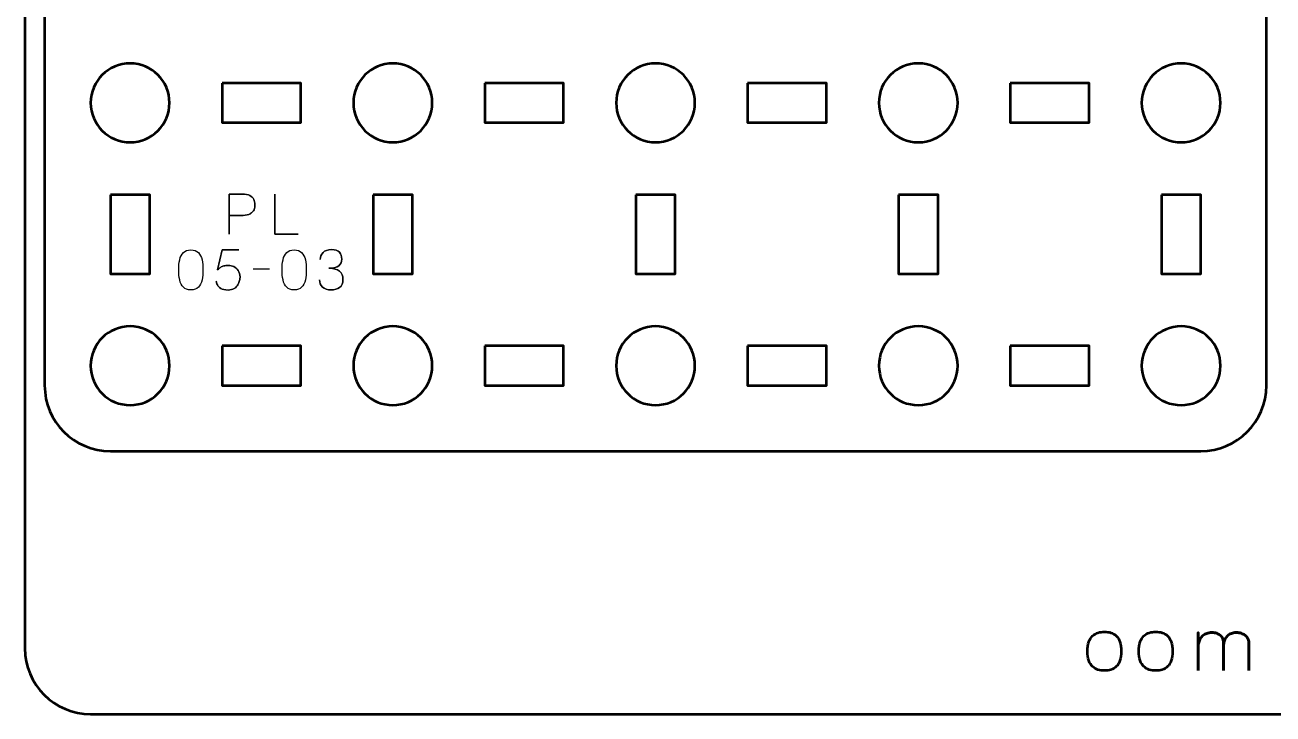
# Model space of a CAD drawing. Header units: centimetres. Extents: x -17.9 to -3.1, y -25.3 to -4.3.
# Drawn here: x -17.9 to -8.4, y -25.35 to -20.11 of the extents above; entities that cross this region are included whole.
import ezdxf

# ---------------------------------------------------------------- set-up
doc = ezdxf.new("R2010")
doc.units = ezdxf.units.CM
doc.header["$MEASUREMENT"] = 0
doc.layers.add('Layer 1', color=7, linetype='Continuous')

msp = doc.modelspace()

# ---------------------------------------------------------------- linework, layer by layer
at = {"layer": 'Layer 1', "color": 22, "lineweight": 53}
msp.add_open_spline([(-17.90003, -24.8499), (-17.90003, -24.8499), (-17.90003, -4.84994), (-17.90003, -4.84994), (-17.90003, -4.84994), (-17.90003, -4.57297), (-17.67694, -4.34998), (-17.39994, -4.34998), (-17.39994, -4.34998), (-17.39994, -4.34998), (-3.60007, -4.34998), (-3.60007, -4.34998), (-3.60007, -4.34998), (-3.32293, -4.34998), (-3.09997, -4.57297), (-3.09997, -4.84994), (-3.09997, -4.84994), (-3.09997, -4.84994), (-3.09997, -24.8499), (-3.09997, -24.8499), (-3.09997, -24.8499), (-3.09997, -25.1269), (-3.32293, -25.34999), (-3.60007, -25.34999), (-3.60007, -25.34999), (-3.60007, -25.34999), (-17.39994, -25.34999), (-17.39994, -25.34999), (-17.39994, -25.34999), (-17.67694, -25.34999), (-17.90003, -25.1269), (-17.90003, -24.8499)], degree=3, knots=[0, 0, 0, 0, 0.125, 0.125, 0.125, 0.125, 0.25, 0.25, 0.25, 0.25, 0.375, 0.375, 0.375, 0.375, 0.5, 0.5, 0.5, 0.5, 0.625, 0.625, 0.625, 0.625, 0.75, 0.75, 0.75, 0.75, 0.875, 0.875, 0.875, 0.875, 1, 1, 1, 1], dxfattribs=at)
at = {"layer": 'Layer 1', "color": 2, "lineweight": 53}
msp.add_open_spline([(-17.24997, -18.04997), (-17.24997, -18.04997), (-8.95007, -18.04997), (-8.95007, -18.04997), (-8.95007, -18.04997), (-8.67307, -18.04997), (-8.44997, -18.27306), (-8.44997, -18.55006), (-8.44997, -18.55006), (-8.44997, -18.55006), (-8.44997, -22.84992), (-8.44997, -22.84992), (-8.44997, -22.84992), (-8.44997, -23.12706), (-8.67307, -23.35002), (-8.95007, -23.35002), (-8.95007, -23.35002), (-8.95007, -23.35002), (-17.24997, -23.35002), (-17.24997, -23.35002), (-17.24997, -23.35002), (-17.52697, -23.35002), (-17.75007, -23.12706), (-17.75007, -22.84992), (-17.75007, -22.84992), (-17.75007, -22.84992), (-17.75007, -18.55006), (-17.75007, -18.55006), (-17.75007, -18.55006), (-17.75007, -18.27306), (-17.52697, -18.04997), (-17.24997, -18.04997)], degree=3, knots=[0, 0, 0, 0, 0.125, 0.125, 0.125, 0.125, 0.25, 0.25, 0.25, 0.25, 0.375, 0.375, 0.375, 0.375, 0.5, 0.5, 0.5, 0.5, 0.625, 0.625, 0.625, 0.625, 0.75, 0.75, 0.75, 0.75, 0.875, 0.875, 0.875, 0.875, 1, 1, 1, 1], dxfattribs=at)
at = {"layer": 'Layer 1', "lineweight": 53}
for points in [[(-16.80004, -20.70007), (-16.80004, -20.8657), (-16.93427, -21.00007), (-17.10004, -21.00007), (-17.10004, -21.00007), (-17.2657, -21.00007), (-17.40004, -20.8657), (-17.40004, -20.70007), (-17.40004, -20.70007), (-17.40004, -20.5343), (-17.2657, -20.40007), (-17.10004, -20.40007), (-17.10004, -20.40007), (-16.93427, -20.40007), (-16.80004, -20.5343), (-16.80004, -20.70007)], [(-14.79996, -20.70007), (-14.79996, -20.8657), (-14.93434, -21.00007), (-15.09997, -21.00007), (-15.09997, -21.00007), (-15.26574, -21.00007), (-15.39997, -20.8657), (-15.39997, -20.70007), (-15.39997, -20.70007), (-15.39997, -20.5343), (-15.26574, -20.40007), (-15.09997, -20.40007), (-15.09997, -20.40007), (-14.93434, -20.40007), (-14.79996, -20.5343), (-14.79996, -20.70007)], [(-12.80004, -20.70007), (-12.80004, -20.8657), (-12.93438, -21.00007), (-13.10003, -21.00007), (-13.10003, -21.00007), (-13.26566, -21.00007), (-13.40004, -20.8657), (-13.40004, -20.70007), (-13.40004, -20.70007), (-13.40004, -20.5343), (-13.26566, -20.40007), (-13.10003, -20.40007), (-13.10003, -20.40007), (-12.93438, -20.40007), (-12.80004, -20.5343), (-12.80004, -20.70007)], [(-10.80007, -20.70007), (-10.80007, -20.8657), (-10.93431, -21.00007), (-11.10008, -21.00007), (-11.10008, -21.00007), (-11.26574, -21.00007), (-11.40008, -20.8657), (-11.40008, -20.70007), (-11.40008, -20.70007), (-11.40008, -20.5343), (-11.26574, -20.40007), (-11.10008, -20.40007), (-11.10008, -20.40007), (-10.93431, -20.40007), (-10.80007, -20.5343), (-10.80007, -20.70007)], [(-8.8, -20.70007), (-8.8, -20.8657), (-8.93437, -21.00007), (-9.1, -21.00007), (-9.1, -21.00007), (-9.26577, -21.00007), (-9.4, -20.8657), (-9.4, -20.70007), (-9.4, -20.70007), (-9.4, -20.5343), (-9.26577, -20.40007), (-9.1, -20.40007), (-9.1, -20.40007), (-8.93437, -20.40007), (-8.8, -20.5343), (-8.8, -20.70007)], [(-16.40002, -20.55), (-16.40002, -20.55), (-15.80002, -20.55), (-15.80002, -20.55), (-15.80002, -20.55), (-15.80002, -20.55), (-15.80002, -20.85), (-15.80002, -20.85), (-15.80002, -20.85), (-15.80002, -20.85), (-16.40002, -20.85), (-16.40002, -20.85), (-16.40002, -20.85), (-16.40002, -20.85), (-16.40002, -20.55), (-16.40002, -20.55)], [(-14.40006, -20.55), (-14.40006, -20.55), (-13.80005, -20.55), (-13.80005, -20.55), (-13.80005, -20.55), (-13.80005, -20.55), (-13.80005, -20.85), (-13.80005, -20.85), (-13.80005, -20.85), (-13.80005, -20.85), (-14.40006, -20.85), (-14.40006, -20.85), (-14.40006, -20.85), (-14.40006, -20.85), (-14.40006, -20.55), (-14.40006, -20.55)], [(-12.39999, -20.55), (-12.39999, -20.55), (-11.79999, -20.55), (-11.79999, -20.55), (-11.79999, -20.55), (-11.79999, -20.55), (-11.79999, -20.85), (-11.79999, -20.85), (-11.79999, -20.85), (-11.79999, -20.85), (-12.39999, -20.85), (-12.39999, -20.85), (-12.39999, -20.85), (-12.39999, -20.85), (-12.39999, -20.55), (-12.39999, -20.55)], [(-10.40002, -20.55), (-10.40002, -20.55), (-9.80002, -20.55), (-9.80002, -20.55), (-9.80002, -20.55), (-9.80002, -20.55), (-9.80002, -20.85), (-9.80002, -20.85), (-9.80002, -20.85), (-9.80002, -20.85), (-10.40002, -20.85), (-10.40002, -20.85), (-10.40002, -20.85), (-10.40002, -20.85), (-10.40002, -20.55), (-10.40002, -20.55)], [(-17.24997, -21.39998), (-17.24997, -21.39998), (-16.94997, -21.39998), (-16.94997, -21.39998), (-16.94997, -21.39998), (-16.94997, -21.39998), (-16.94997, -21.99998), (-16.94997, -21.99998), (-16.94997, -21.99998), (-16.94997, -21.99998), (-17.24997, -21.99998), (-17.24997, -21.99998), (-17.24997, -21.99998), (-17.24997, -21.99998), (-17.24997, -21.39998), (-17.24997, -21.39998)], [(-15.25004, -21.39998), (-15.25004, -21.39998), (-14.95004, -21.39998), (-14.95004, -21.39998), (-14.95004, -21.39998), (-14.95004, -21.39998), (-14.95004, -21.99998), (-14.95004, -21.99998), (-14.95004, -21.99998), (-14.95004, -21.99998), (-15.25004, -21.99998), (-15.25004, -21.99998), (-15.25004, -21.99998), (-15.25004, -21.99998), (-15.25004, -21.39998), (-15.25004, -21.39998)], [(-13.25011, -21.39998), (-13.25011, -21.39998), (-12.95011, -21.39998), (-12.95011, -21.39998), (-12.95011, -21.39998), (-12.95011, -21.39998), (-12.95011, -21.99998), (-12.95011, -21.99998), (-12.95011, -21.99998), (-12.95011, -21.99998), (-13.25011, -21.99998), (-13.25011, -21.99998), (-13.25011, -21.99998), (-13.25011, -21.99998), (-13.25011, -21.39998), (-13.25011, -21.39998)], [(-11.25001, -21.39998), (-11.25001, -21.39998), (-10.95, -21.39998), (-10.95, -21.39998), (-10.95, -21.39998), (-10.95, -21.39998), (-10.95, -21.99998), (-10.95, -21.99998), (-10.95, -21.99998), (-10.95, -21.99998), (-11.25001, -21.99998), (-11.25001, -21.99998), (-11.25001, -21.99998), (-11.25001, -21.99998), (-11.25001, -21.39998), (-11.25001, -21.39998)], [(-9.25007, -21.39998), (-9.25007, -21.39998), (-8.95007, -21.39998), (-8.95007, -21.39998), (-8.95007, -21.39998), (-8.95007, -21.39998), (-8.95007, -21.99998), (-8.95007, -21.99998), (-8.95007, -21.99998), (-8.95007, -21.99998), (-9.25007, -21.99998), (-9.25007, -21.99998), (-9.25007, -21.99998), (-9.25007, -21.99998), (-9.25007, -21.39998), (-9.25007, -21.39998)], [(-16.80004, -22.7), (-16.80004, -22.86566), (-16.93427, -22.99999), (-17.10004, -22.99999), (-17.10004, -22.99999), (-17.2657, -22.99999), (-17.40004, -22.86566), (-17.40004, -22.7), (-17.40004, -22.7), (-17.40004, -22.53437), (-17.2657, -22.4), (-17.10004, -22.4), (-17.10004, -22.4), (-16.93427, -22.4), (-16.80004, -22.53437), (-16.80004, -22.7)], [(-14.79996, -22.7), (-14.79996, -22.86566), (-14.93434, -22.99999), (-15.09997, -22.99999), (-15.09997, -22.99999), (-15.26574, -22.99999), (-15.39997, -22.86566), (-15.39997, -22.7), (-15.39997, -22.7), (-15.39997, -22.53437), (-15.26574, -22.4), (-15.09997, -22.4), (-15.09997, -22.4), (-14.93434, -22.4), (-14.79996, -22.53437), (-14.79996, -22.7)], [(-12.80004, -22.7), (-12.80004, -22.86566), (-12.93438, -22.99999), (-13.10003, -22.99999), (-13.10003, -22.99999), (-13.26566, -22.99999), (-13.40004, -22.86566), (-13.40004, -22.7), (-13.40004, -22.7), (-13.40004, -22.53437), (-13.26566, -22.4), (-13.10003, -22.4), (-13.10003, -22.4), (-12.93438, -22.4), (-12.80004, -22.53437), (-12.80004, -22.7)], [(-10.80007, -22.7), (-10.80007, -22.86566), (-10.93431, -22.99999), (-11.10008, -22.99999), (-11.10008, -22.99999), (-11.26574, -22.99999), (-11.40008, -22.86566), (-11.40008, -22.7), (-11.40008, -22.7), (-11.40008, -22.53437), (-11.26574, -22.4), (-11.10008, -22.4), (-11.10008, -22.4), (-10.93431, -22.4), (-10.80007, -22.53437), (-10.80007, -22.7)], [(-8.8, -22.7), (-8.8, -22.86566), (-8.93437, -22.99999), (-9.1, -22.99999), (-9.1, -22.99999), (-9.26577, -22.99999), (-9.4, -22.86566), (-9.4, -22.7), (-9.4, -22.7), (-9.4, -22.53437), (-9.26577, -22.4), (-9.1, -22.4), (-9.1, -22.4), (-8.93437, -22.4), (-8.8, -22.53437), (-8.8, -22.7)], [(-16.40002, -22.54993), (-16.40002, -22.54993), (-15.80002, -22.54993), (-15.80002, -22.54993), (-15.80002, -22.54993), (-15.80002, -22.54993), (-15.80002, -22.84992), (-15.80002, -22.84992), (-15.80002, -22.84992), (-15.80002, -22.84992), (-16.40002, -22.84992), (-16.40002, -22.84992), (-16.40002, -22.84992), (-16.40002, -22.84992), (-16.40002, -22.54993), (-16.40002, -22.54993)], [(-14.40006, -22.54993), (-14.40006, -22.54993), (-13.80005, -22.54993), (-13.80005, -22.54993), (-13.80005, -22.54993), (-13.80005, -22.54993), (-13.80005, -22.84992), (-13.80005, -22.84992), (-13.80005, -22.84992), (-13.80005, -22.84992), (-14.40006, -22.84992), (-14.40006, -22.84992), (-14.40006, -22.84992), (-14.40006, -22.84992), (-14.40006, -22.54993), (-14.40006, -22.54993)], [(-12.39999, -22.54993), (-12.39999, -22.54993), (-11.79999, -22.54993), (-11.79999, -22.54993), (-11.79999, -22.54993), (-11.79999, -22.54993), (-11.79999, -22.84992), (-11.79999, -22.84992), (-11.79999, -22.84992), (-11.79999, -22.84992), (-12.39999, -22.84992), (-12.39999, -22.84992), (-12.39999, -22.84992), (-12.39999, -22.84992), (-12.39999, -22.54993), (-12.39999, -22.54993)], [(-10.40002, -22.54993), (-10.40002, -22.54993), (-9.80002, -22.54993), (-9.80002, -22.54993), (-9.80002, -22.54993), (-9.80002, -22.54993), (-9.80002, -22.84992), (-9.80002, -22.84992), (-9.80002, -22.84992), (-9.80002, -22.84992), (-10.40002, -22.84992), (-10.40002, -22.84992), (-10.40002, -22.84992), (-10.40002, -22.84992), (-10.40002, -22.54993), (-10.40002, -22.54993)]]:
    msp.add_open_spline(points, degree=3, knots=[0, 0, 0, 0, 0.25, 0.25, 0.25, 0.25, 0.5, 0.5, 0.5, 0.5, 0.75, 0.75, 0.75, 0.75, 1, 1, 1, 1], dxfattribs=at)
at = {"layer": 'Layer 1', "color": 40, "lineweight": 30}
for points, knots in [([(-16.3446, -21.69998), (-16.3446, -21.69998), (-16.3446, -21.39472), (-16.3446, -21.39472), (-16.3446, -21.39472), (-16.3446, -21.39472), (-16.24731, -21.39472), (-16.24731, -21.39472), (-16.24731, -21.39472), (-16.22169, -21.39501), (-16.20169, -21.39875), (-16.18751, -21.40591), (-16.18751, -21.40591), (-16.17361, -21.41321), (-16.1638, -21.4227), (-16.15816, -21.43455), (-16.15816, -21.43455), (-16.15266, -21.44641), (-16.14962, -21.45925), (-16.14906, -21.473), (-16.14906, -21.473), (-16.14839, -21.48708), (-16.15071, -21.50042), (-16.15622, -21.51312), (-16.15622, -21.51312), (-16.16176, -21.52578), (-16.17125, -21.53626), (-16.18448, -21.54441), (-16.18448, -21.54441), (-16.19799, -21.55252), (-16.21619, -21.55665), (-16.23933, -21.55693), (-16.23933, -21.55693), (-16.23933, -21.55693), (-16.3446, -21.55693), (-16.3446, -21.55693), (-16.3446, -21.55693), (-16.3446, -21.55693), (-16.23933, -21.55693), (-16.23933, -21.55693), (-16.23933, -21.55693), (-16.21658, -21.55665), (-16.19855, -21.55252), (-16.18504, -21.54441), (-16.18504, -21.54441), (-16.17167, -21.53626), (-16.16215, -21.52578), (-16.1565, -21.51312), (-16.1565, -21.51312), (-16.151, -21.50042), (-16.14853, -21.48708), (-16.14906, -21.473), (-16.14906, -21.473), (-16.14962, -21.45925), (-16.15266, -21.44641), (-16.1583, -21.43455), (-16.1583, -21.43455), (-16.16409, -21.4227), (-16.174, -21.41321), (-16.18793, -21.40591), (-16.18793, -21.40591), (-16.20211, -21.39875), (-16.22198, -21.39501), (-16.24731, -21.39472), (-16.24731, -21.39472), (-16.24731, -21.39472), (-16.3446, -21.39472), (-16.3446, -21.39472), (-16.3446, -21.39472), (-16.3446, -21.39472), (-16.3446, -21.69998), (-16.3446, -21.69998)], [0, 0, 0, 0, 0.0555556, 0.0555556, 0.0555556, 0.0555556, 0.1111111, 0.1111111, 0.1111111, 0.1111111, 0.1666667, 0.1666667, 0.1666667, 0.1666667, 0.2222222, 0.2222222, 0.2222222, 0.2222222, 0.2777778, 0.2777778, 0.2777778, 0.2777778, 0.3333333, 0.3333333, 0.3333333, 0.3333333, 0.3888889, 0.3888889, 0.3888889, 0.3888889, 0.4444444, 0.4444444, 0.4444444, 0.4444444, 0.5, 0.5, 0.5, 0.5, 0.5555556, 0.5555556, 0.5555556, 0.5555556, 0.6111111, 0.6111111, 0.6111111, 0.6111111, 0.6666667, 0.6666667, 0.6666667, 0.6666667, 0.7222222, 0.7222222, 0.7222222, 0.7222222, 0.7777778, 0.7777778, 0.7777778, 0.7777778, 0.8333333, 0.8333333, 0.8333333, 0.8333333, 0.8888889, 0.8888889, 0.8888889, 0.8888889, 0.9444444, 0.9444444, 0.9444444, 0.9444444, 1, 1, 1, 1]), ([(-15.81999, -21.69998), (-15.81999, -21.69998), (-15.99817, -21.69998), (-15.99817, -21.69998), (-15.99817, -21.69998), (-15.99817, -21.69998), (-15.99817, -21.39472), (-15.99817, -21.39472), (-15.99817, -21.39472), (-15.99817, -21.39472), (-15.99817, -21.69998), (-15.99817, -21.69998), (-15.99817, -21.69998), (-15.99817, -21.69998), (-15.81999, -21.69998), (-15.81999, -21.69998)], [0, 0, 0, 0, 0.25, 0.25, 0.25, 0.25, 0.5, 0.5, 0.5, 0.5, 0.75, 0.75, 0.75, 0.75, 1, 1, 1, 1]), ([(-16.63716, -22.12332), (-16.61264, -22.12303), (-16.59363, -22.11615), (-16.58012, -22.10264), (-16.58012, -22.10264), (-16.56675, -22.08913), (-16.5574, -22.07093), (-16.55214, -22.04793), (-16.55214, -22.04793), (-16.54706, -22.02507), (-16.54456, -21.99942), (-16.54484, -21.97088), (-16.54484, -21.97088), (-16.54456, -21.9428), (-16.54706, -21.91715), (-16.55214, -21.89415), (-16.55214, -21.89415), (-16.5574, -21.8714), (-16.56675, -21.85319), (-16.58012, -21.83944), (-16.58012, -21.83944), (-16.59363, -21.82592), (-16.61264, -21.8189), (-16.63716, -21.81848), (-16.63716, -21.81848), (-16.66182, -21.8189), (-16.68087, -21.82592), (-16.6942, -21.83944), (-16.6942, -21.83944), (-16.70772, -21.85319), (-16.71696, -21.8714), (-16.72204, -21.89415), (-16.72204, -21.89415), (-16.72729, -21.91715), (-16.72976, -21.9428), (-16.72938, -21.97088), (-16.72938, -21.97088), (-16.72976, -21.99942), (-16.72729, -22.02507), (-16.72204, -22.04793), (-16.72204, -22.04793), (-16.71696, -22.07093), (-16.70772, -22.08913), (-16.6942, -22.10264), (-16.6942, -22.10264), (-16.68087, -22.11615), (-16.66182, -22.12303), (-16.63716, -22.12332)], [0, 0, 0, 0, 0.0833333, 0.0833333, 0.0833333, 0.0833333, 0.1666667, 0.1666667, 0.1666667, 0.1666667, 0.25, 0.25, 0.25, 0.25, 0.3333333, 0.3333333, 0.3333333, 0.3333333, 0.4166667, 0.4166667, 0.4166667, 0.4166667, 0.5, 0.5, 0.5, 0.5, 0.5833333, 0.5833333, 0.5833333, 0.5833333, 0.6666667, 0.6666667, 0.6666667, 0.6666667, 0.75, 0.75, 0.75, 0.75, 0.8333333, 0.8333333, 0.8333333, 0.8333333, 0.9166667, 0.9166667, 0.9166667, 0.9166667, 1, 1, 1, 1]), ([(-16.63716, -22.12332), (-16.61264, -22.12303), (-16.59363, -22.11615), (-16.58012, -22.10264), (-16.58012, -22.10264), (-16.56675, -22.08913), (-16.5574, -22.07093), (-16.55214, -22.04793), (-16.55214, -22.04793), (-16.54706, -22.02507), (-16.54456, -21.99942), (-16.54484, -21.97088), (-16.54484, -21.97088), (-16.54456, -21.9428), (-16.54706, -21.91715), (-16.55214, -21.89415), (-16.55214, -21.89415), (-16.5574, -21.8714), (-16.56675, -21.85319), (-16.58012, -21.83944), (-16.58012, -21.83944), (-16.59363, -21.82592), (-16.61264, -21.8189), (-16.63716, -21.81848), (-16.63716, -21.81848), (-16.66182, -21.8189), (-16.68087, -21.82592), (-16.6942, -21.83944), (-16.6942, -21.83944), (-16.70772, -21.85319), (-16.71696, -21.8714), (-16.72204, -21.89415), (-16.72204, -21.89415), (-16.72729, -21.91715), (-16.72976, -21.9428), (-16.72938, -21.97088), (-16.72938, -21.97088), (-16.72976, -21.99942), (-16.72729, -22.02507), (-16.72204, -22.04793), (-16.72204, -22.04793), (-16.71696, -22.07093), (-16.70772, -22.08913), (-16.6942, -22.10264), (-16.6942, -22.10264), (-16.68087, -22.11615), (-16.66182, -22.12303), (-16.63716, -22.12332)], [0, 0, 0, 0, 0.0833333, 0.0833333, 0.0833333, 0.0833333, 0.1666667, 0.1666667, 0.1666667, 0.1666667, 0.25, 0.25, 0.25, 0.25, 0.3333333, 0.3333333, 0.3333333, 0.3333333, 0.4166667, 0.4166667, 0.4166667, 0.4166667, 0.5, 0.5, 0.5, 0.5, 0.5833333, 0.5833333, 0.5833333, 0.5833333, 0.6666667, 0.6666667, 0.6666667, 0.6666667, 0.75, 0.75, 0.75, 0.75, 0.8333333, 0.8333333, 0.8333333, 0.8333333, 0.9166667, 0.9166667, 0.9166667, 0.9166667, 1, 1, 1, 1]), ([(-16.27267, -21.81806), (-16.27267, -21.81806), (-16.39974, -21.81806), (-16.39974, -21.81806), (-16.39974, -21.81806), (-16.39974, -21.81806), (-16.4335, -21.96965), (-16.4335, -21.96965), (-16.4335, -21.96965), (-16.42578, -21.96305), (-16.41833, -21.95712), (-16.41103, -21.95215), (-16.41103, -21.95215), (-16.40401, -21.94731), (-16.39586, -21.94361), (-16.38665, -21.941), (-16.38665, -21.941), (-16.37755, -21.9385), (-16.36612, -21.93726), (-16.35233, -21.93698), (-16.35233, -21.93698), (-16.33815, -21.93712), (-16.32421, -21.94029), (-16.31056, -21.94664), (-16.31056, -21.94664), (-16.29708, -21.95314), (-16.28576, -21.96277), (-16.2768, -21.97557), (-16.2768, -21.97557), (-16.26798, -21.98866), (-16.26332, -22.00506), (-16.2629, -22.02464), (-16.2629, -22.02464), (-16.2629, -22.03152), (-16.26413, -22.04034), (-16.26636, -22.05124), (-16.26636, -22.05124), (-16.26883, -22.06211), (-16.27323, -22.07315), (-16.27958, -22.0843), (-16.27958, -22.0843), (-16.28604, -22.09562), (-16.29514, -22.10511), (-16.307, -22.1127), (-16.307, -22.1127), (-16.31899, -22.12042), (-16.33441, -22.12427), (-16.35314, -22.12455), (-16.35314, -22.12455), (-16.37822, -22.12413), (-16.39699, -22.12014), (-16.40937, -22.11241), (-16.40937, -22.11241), (-16.42207, -22.10469), (-16.43061, -22.09548), (-16.43516, -22.08486), (-16.43516, -22.08486), (-16.43996, -22.07439), (-16.44299, -22.06486), (-16.44412, -22.05604), (-16.44412, -22.05604), (-16.44299, -22.06486), (-16.43996, -22.07439), (-16.43516, -22.08486), (-16.43516, -22.08486), (-16.43061, -22.09548), (-16.42207, -22.10469), (-16.40937, -22.11241), (-16.40937, -22.11241), (-16.39699, -22.12014), (-16.37822, -22.12413), (-16.35314, -22.12455), (-16.35314, -22.12455), (-16.33441, -22.12427), (-16.31899, -22.12042), (-16.307, -22.1127), (-16.307, -22.1127), (-16.29514, -22.10511), (-16.28604, -22.09562), (-16.27958, -22.0843), (-16.27958, -22.0843), (-16.27323, -22.07315), (-16.26883, -22.06211), (-16.26636, -22.05124), (-16.26636, -22.05124), (-16.26413, -22.04034), (-16.2629, -22.03152), (-16.2629, -22.02464), (-16.2629, -22.02464), (-16.26332, -22.00506), (-16.26798, -21.98866), (-16.2768, -21.97557), (-16.2768, -21.97557), (-16.28576, -21.96277), (-16.29708, -21.95314), (-16.31056, -21.94664), (-16.31056, -21.94664), (-16.32421, -21.94029), (-16.33815, -21.93712), (-16.35233, -21.93698), (-16.35233, -21.93698), (-16.36612, -21.93726), (-16.37755, -21.9385), (-16.38665, -21.941), (-16.38665, -21.941), (-16.39586, -21.94361), (-16.40401, -21.94731), (-16.41103, -21.95215), (-16.41103, -21.95215), (-16.41833, -21.95712), (-16.42578, -21.96305), (-16.4335, -21.96965), (-16.4335, -21.96965), (-16.4335, -21.96965), (-16.39974, -21.81806), (-16.39974, -21.81806), (-16.39974, -21.81806), (-16.39974, -21.81806), (-16.27267, -21.81806), (-16.27267, -21.81806)], [0, 0, 0, 0, 0.0333333, 0.0333333, 0.0333333, 0.0333333, 0.0666667, 0.0666667, 0.0666667, 0.0666667, 0.1, 0.1, 0.1, 0.1, 0.1333333, 0.1333333, 0.1333333, 0.1333333, 0.1666667, 0.1666667, 0.1666667, 0.1666667, 0.2, 0.2, 0.2, 0.2, 0.2333333, 0.2333333, 0.2333333, 0.2333333, 0.2666667, 0.2666667, 0.2666667, 0.2666667, 0.3, 0.3, 0.3, 0.3, 0.3333333, 0.3333333, 0.3333333, 0.3333333, 0.3666667, 0.3666667, 0.3666667, 0.3666667, 0.4, 0.4, 0.4, 0.4, 0.4333333, 0.4333333, 0.4333333, 0.4333333, 0.4666667, 0.4666667, 0.4666667, 0.4666667, 0.5, 0.5, 0.5, 0.5, 0.5333333, 0.5333333, 0.5333333, 0.5333333, 0.5666667, 0.5666667, 0.5666667, 0.5666667, 0.6, 0.6, 0.6, 0.6, 0.6333333, 0.6333333, 0.6333333, 0.6333333, 0.6666667, 0.6666667, 0.6666667, 0.6666667, 0.7, 0.7, 0.7, 0.7, 0.7333333, 0.7333333, 0.7333333, 0.7333333, 0.7666667, 0.7666667, 0.7666667, 0.7666667, 0.8, 0.8, 0.8, 0.8, 0.8333333, 0.8333333, 0.8333333, 0.8333333, 0.8666667, 0.8666667, 0.8666667, 0.8666667, 0.9, 0.9, 0.9, 0.9, 0.9333333, 0.9333333, 0.9333333, 0.9333333, 0.9666667, 0.9666667, 0.9666667, 0.9666667, 1, 1, 1, 1]), ([(-15.85085, -22.12332), (-15.82634, -22.12303), (-15.80732, -22.11615), (-15.79381, -22.10264), (-15.79381, -22.10264), (-15.78044, -22.08913), (-15.77106, -22.07093), (-15.76583, -22.04793), (-15.76583, -22.04793), (-15.76072, -22.02507), (-15.75825, -21.99942), (-15.75853, -21.97088), (-15.75853, -21.97088), (-15.75825, -21.9428), (-15.76072, -21.91715), (-15.76583, -21.89415), (-15.76583, -21.89415), (-15.77106, -21.8714), (-15.78044, -21.85319), (-15.79381, -21.83944), (-15.79381, -21.83944), (-15.80732, -21.82592), (-15.82634, -21.8189), (-15.85085, -21.81848), (-15.85085, -21.81848), (-15.87551, -21.8189), (-15.89453, -21.82592), (-15.9079, -21.83944), (-15.9079, -21.83944), (-15.92141, -21.85319), (-15.93065, -21.8714), (-15.93573, -21.89415), (-15.93573, -21.89415), (-15.94099, -21.91715), (-15.94346, -21.9428), (-15.94303, -21.97088), (-15.94303, -21.97088), (-15.94346, -21.99942), (-15.94099, -22.02507), (-15.93573, -22.04793), (-15.93573, -22.04793), (-15.93065, -22.07093), (-15.92141, -22.08913), (-15.9079, -22.10264), (-15.9079, -22.10264), (-15.89453, -22.11615), (-15.87551, -22.12303), (-15.85085, -22.12332)], [0, 0, 0, 0, 0.0833333, 0.0833333, 0.0833333, 0.0833333, 0.1666667, 0.1666667, 0.1666667, 0.1666667, 0.25, 0.25, 0.25, 0.25, 0.3333333, 0.3333333, 0.3333333, 0.3333333, 0.4166667, 0.4166667, 0.4166667, 0.4166667, 0.5, 0.5, 0.5, 0.5, 0.5833333, 0.5833333, 0.5833333, 0.5833333, 0.6666667, 0.6666667, 0.6666667, 0.6666667, 0.75, 0.75, 0.75, 0.75, 0.8333333, 0.8333333, 0.8333333, 0.8333333, 0.9166667, 0.9166667, 0.9166667, 0.9166667, 1, 1, 1, 1]), ([(-15.85085, -22.12332), (-15.82634, -22.12303), (-15.80732, -22.11615), (-15.79381, -22.10264), (-15.79381, -22.10264), (-15.78044, -22.08913), (-15.77106, -22.07093), (-15.76583, -22.04793), (-15.76583, -22.04793), (-15.76072, -22.02507), (-15.75825, -21.99942), (-15.75853, -21.97088), (-15.75853, -21.97088), (-15.75825, -21.9428), (-15.76072, -21.91715), (-15.76583, -21.89415), (-15.76583, -21.89415), (-15.77106, -21.8714), (-15.78044, -21.85319), (-15.79381, -21.83944), (-15.79381, -21.83944), (-15.80732, -21.82592), (-15.82634, -21.8189), (-15.85085, -21.81848), (-15.85085, -21.81848), (-15.87551, -21.8189), (-15.89453, -21.82592), (-15.9079, -21.83944), (-15.9079, -21.83944), (-15.92141, -21.85319), (-15.93065, -21.8714), (-15.93573, -21.89415), (-15.93573, -21.89415), (-15.94099, -21.91715), (-15.94346, -21.9428), (-15.94303, -21.97088), (-15.94303, -21.97088), (-15.94346, -21.99942), (-15.94099, -22.02507), (-15.93573, -22.04793), (-15.93573, -22.04793), (-15.93065, -22.07093), (-15.92141, -22.08913), (-15.9079, -22.10264), (-15.9079, -22.10264), (-15.89453, -22.11615), (-15.87551, -22.12303), (-15.85085, -22.12332)], [0, 0, 0, 0, 0.0833333, 0.0833333, 0.0833333, 0.0833333, 0.1666667, 0.1666667, 0.1666667, 0.1666667, 0.25, 0.25, 0.25, 0.25, 0.3333333, 0.3333333, 0.3333333, 0.3333333, 0.4166667, 0.4166667, 0.4166667, 0.4166667, 0.5, 0.5, 0.5, 0.5, 0.5833333, 0.5833333, 0.5833333, 0.5833333, 0.6666667, 0.6666667, 0.6666667, 0.6666667, 0.75, 0.75, 0.75, 0.75, 0.8333333, 0.8333333, 0.8333333, 0.8333333, 0.9166667, 0.9166667, 0.9166667, 0.9166667, 1, 1, 1, 1]), ([(-15.65781, -22.04669), (-15.65781, -22.06969), (-15.65009, -22.08818), (-15.63464, -22.10194), (-15.63464, -22.10194), (-15.6195, -22.11601), (-15.59812, -22.12303), (-15.57057, -22.12332), (-15.57057, -22.12332), (-15.54327, -22.12346), (-15.52122, -22.11739), (-15.50457, -22.10511), (-15.50457, -22.10511), (-15.48816, -22.09273), (-15.47977, -22.07273), (-15.4792, -22.04503), (-15.4792, -22.04503), (-15.4792, -22.01706), (-15.48774, -21.99572), (-15.50496, -21.98108), (-15.50496, -21.98108), (-15.52235, -21.96647), (-15.54933, -21.95917), (-15.58585, -21.95903), (-15.58585, -21.95903), (-15.5499, -21.95892), (-15.52453, -21.95229), (-15.50993, -21.93934), (-15.50993, -21.93934), (-15.49547, -21.92639), (-15.48845, -21.90957), (-15.48883, -21.88875), (-15.48883, -21.88875), (-15.48873, -21.86808), (-15.49465, -21.85101), (-15.50647, -21.83735), (-15.50647, -21.83735), (-15.51861, -21.82398), (-15.53886, -21.81696), (-15.56726, -21.81643), (-15.56726, -21.81643), (-15.59594, -21.8171), (-15.61714, -21.82483), (-15.63107, -21.83958), (-15.63107, -21.83958), (-15.64511, -21.85432), (-15.65199, -21.8721), (-15.65189, -21.89302), (-15.65189, -21.89302), (-15.65199, -21.8721), (-15.64511, -21.85432), (-15.63107, -21.83958), (-15.63107, -21.83958), (-15.61714, -21.82483), (-15.59594, -21.8171), (-15.56726, -21.81643), (-15.56726, -21.81643), (-15.53886, -21.81696), (-15.51861, -21.82398), (-15.50647, -21.83735), (-15.50647, -21.83735), (-15.49465, -21.85101), (-15.48873, -21.86808), (-15.48883, -21.88875), (-15.48883, -21.88875), (-15.48845, -21.90957), (-15.49547, -21.92639), (-15.50993, -21.93934), (-15.50993, -21.93934), (-15.52453, -21.95229), (-15.5499, -21.95892), (-15.58585, -21.95903), (-15.58585, -21.95903), (-15.54933, -21.95917), (-15.52235, -21.96647), (-15.50496, -21.98108), (-15.50496, -21.98108), (-15.48774, -21.99572), (-15.4792, -22.01706), (-15.4792, -22.04503), (-15.4792, -22.04503), (-15.47977, -22.07273), (-15.48816, -22.09273), (-15.50457, -22.10511), (-15.50457, -22.10511), (-15.52122, -22.11739), (-15.54327, -22.12346), (-15.57057, -22.12332), (-15.57057, -22.12332), (-15.59812, -22.12303), (-15.6195, -22.11601), (-15.63464, -22.10194), (-15.63464, -22.10194), (-15.65009, -22.08818), (-15.65781, -22.06969), (-15.65781, -22.04669)], [0, 0, 0, 0, 0.0416667, 0.0416667, 0.0416667, 0.0416667, 0.0833333, 0.0833333, 0.0833333, 0.0833333, 0.125, 0.125, 0.125, 0.125, 0.1666667, 0.1666667, 0.1666667, 0.1666667, 0.2083333, 0.2083333, 0.2083333, 0.2083333, 0.25, 0.25, 0.25, 0.25, 0.2916667, 0.2916667, 0.2916667, 0.2916667, 0.3333333, 0.3333333, 0.3333333, 0.3333333, 0.375, 0.375, 0.375, 0.375, 0.4166667, 0.4166667, 0.4166667, 0.4166667, 0.4583333, 0.4583333, 0.4583333, 0.4583333, 0.5, 0.5, 0.5, 0.5, 0.5416667, 0.5416667, 0.5416667, 0.5416667, 0.5833333, 0.5833333, 0.5833333, 0.5833333, 0.625, 0.625, 0.625, 0.625, 0.6666667, 0.6666667, 0.6666667, 0.6666667, 0.7083333, 0.7083333, 0.7083333, 0.7083333, 0.75, 0.75, 0.75, 0.75, 0.7916667, 0.7916667, 0.7916667, 0.7916667, 0.8333333, 0.8333333, 0.8333333, 0.8333333, 0.875, 0.875, 0.875, 0.875, 0.9166667, 0.9166667, 0.9166667, 0.9166667, 0.9583333, 0.9583333, 0.9583333, 0.9583333, 1, 1, 1, 1])]:
    msp.add_open_spline(points, degree=3, knots=knots, dxfattribs=at)
msp.add_open_spline([(-16.16299, -21.96372), (-16.16299, -21.96372), (-16.0398, -21.96372), (-16.0398, -21.96372)], degree=3, dxfattribs=at)
at = {"layer": 'Layer 1', "color": 30, "lineweight": 53}
for points, knots in [([(-9.68366, -25.01987), (-9.66588, -25.01996), (-9.64933, -25.01771), (-9.6339, -25.01291), (-9.6339, -25.01291), (-9.61847, -25.00811), (-9.60483, -25.00011), (-9.59316, -24.98892), (-9.59316, -24.98892), (-9.5814, -24.97773), (-9.57228, -24.96258), (-9.5656, -24.94339), (-9.5656, -24.94339), (-9.55902, -24.92429), (-9.55563, -24.90049), (-9.55553, -24.87199), (-9.55553, -24.87199), (-9.55563, -24.84358), (-9.55902, -24.81987), (-9.5656, -24.80087), (-9.5656, -24.80087), (-9.57228, -24.78186), (-9.5814, -24.76672), (-9.59316, -24.75552), (-9.59316, -24.75552), (-9.60483, -24.74442), (-9.61847, -24.73643), (-9.6339, -24.73163), (-9.6339, -24.73163), (-9.64933, -24.72683), (-9.66588, -24.72457), (-9.68366, -24.72467), (-9.68366, -24.72467), (-9.70125, -24.72457), (-9.71781, -24.72683), (-9.73324, -24.73163), (-9.73324, -24.73163), (-9.74867, -24.73643), (-9.76221, -24.74442), (-9.77397, -24.75552), (-9.77397, -24.75552), (-9.78573, -24.76672), (-9.79495, -24.78186), (-9.80163, -24.80087), (-9.80163, -24.80087), (-9.80831, -24.81987), (-9.8117, -24.84358), (-9.81179, -24.87199), (-9.81179, -24.87199), (-9.8117, -24.90049), (-9.80831, -24.92429), (-9.80163, -24.94339), (-9.80163, -24.94339), (-9.79495, -24.96258), (-9.78573, -24.97773), (-9.77397, -24.98892), (-9.77397, -24.98892), (-9.76221, -25.00011), (-9.74867, -25.00811), (-9.73324, -25.01291), (-9.73324, -25.01291), (-9.71781, -25.01771), (-9.70125, -25.01996), (-9.68366, -25.01987)], [0, 0, 0, 0, 0.0625, 0.0625, 0.0625, 0.0625, 0.125, 0.125, 0.125, 0.125, 0.1875, 0.1875, 0.1875, 0.1875, 0.25, 0.25, 0.25, 0.25, 0.3125, 0.3125, 0.3125, 0.3125, 0.375, 0.375, 0.375, 0.375, 0.4375, 0.4375, 0.4375, 0.4375, 0.5, 0.5, 0.5, 0.5, 0.5625, 0.5625, 0.5625, 0.5625, 0.625, 0.625, 0.625, 0.625, 0.6875, 0.6875, 0.6875, 0.6875, 0.75, 0.75, 0.75, 0.75, 0.8125, 0.8125, 0.8125, 0.8125, 0.875, 0.875, 0.875, 0.875, 0.9375, 0.9375, 0.9375, 0.9375, 1, 1, 1, 1]), ([(-9.68366, -25.01987), (-9.66588, -25.01996), (-9.64933, -25.01771), (-9.6339, -25.01291), (-9.6339, -25.01291), (-9.61847, -25.00811), (-9.60483, -25.00011), (-9.59316, -24.98892), (-9.59316, -24.98892), (-9.5814, -24.97773), (-9.57228, -24.96258), (-9.5656, -24.94339), (-9.5656, -24.94339), (-9.55902, -24.92429), (-9.55563, -24.90049), (-9.55553, -24.87199), (-9.55553, -24.87199), (-9.55563, -24.84358), (-9.55902, -24.81987), (-9.5656, -24.80087), (-9.5656, -24.80087), (-9.57228, -24.78186), (-9.5814, -24.76672), (-9.59316, -24.75552), (-9.59316, -24.75552), (-9.60483, -24.74442), (-9.61847, -24.73643), (-9.6339, -24.73163), (-9.6339, -24.73163), (-9.64933, -24.72683), (-9.66588, -24.72457), (-9.68366, -24.72467), (-9.68366, -24.72467), (-9.70125, -24.72457), (-9.71781, -24.72683), (-9.73324, -24.73163), (-9.73324, -24.73163), (-9.74867, -24.73643), (-9.76221, -24.74442), (-9.77397, -24.75552), (-9.77397, -24.75552), (-9.78573, -24.76672), (-9.79495, -24.78186), (-9.80163, -24.80087), (-9.80163, -24.80087), (-9.80831, -24.81987), (-9.8117, -24.84358), (-9.81179, -24.87199), (-9.81179, -24.87199), (-9.8117, -24.90049), (-9.80831, -24.92429), (-9.80163, -24.94339), (-9.80163, -24.94339), (-9.79495, -24.96258), (-9.78573, -24.97773), (-9.77397, -24.98892), (-9.77397, -24.98892), (-9.76221, -25.00011), (-9.74867, -25.00811), (-9.73324, -25.01291), (-9.73324, -25.01291), (-9.71781, -25.01771), (-9.70125, -25.01996), (-9.68366, -25.01987)], [0, 0, 0, 0, 0.0625, 0.0625, 0.0625, 0.0625, 0.125, 0.125, 0.125, 0.125, 0.1875, 0.1875, 0.1875, 0.1875, 0.25, 0.25, 0.25, 0.25, 0.3125, 0.3125, 0.3125, 0.3125, 0.375, 0.375, 0.375, 0.375, 0.4375, 0.4375, 0.4375, 0.4375, 0.5, 0.5, 0.5, 0.5, 0.5625, 0.5625, 0.5625, 0.5625, 0.625, 0.625, 0.625, 0.625, 0.6875, 0.6875, 0.6875, 0.6875, 0.75, 0.75, 0.75, 0.75, 0.8125, 0.8125, 0.8125, 0.8125, 0.875, 0.875, 0.875, 0.875, 0.9375, 0.9375, 0.9375, 0.9375, 1, 1, 1, 1]), ([(-9.29307, -25.01987), (-9.27529, -25.01996), (-9.25874, -25.01771), (-9.24331, -25.01291), (-9.24331, -25.01291), (-9.22788, -25.00811), (-9.21424, -25.00011), (-9.20257, -24.98892), (-9.20257, -24.98892), (-9.19081, -24.97773), (-9.18169, -24.96258), (-9.17501, -24.94339), (-9.17501, -24.94339), (-9.16843, -24.92429), (-9.16504, -24.90049), (-9.16494, -24.87199), (-9.16494, -24.87199), (-9.16504, -24.84358), (-9.16843, -24.81987), (-9.17501, -24.80087), (-9.17501, -24.80087), (-9.18169, -24.78186), (-9.19081, -24.76672), (-9.20257, -24.75552), (-9.20257, -24.75552), (-9.21424, -24.74442), (-9.22788, -24.73643), (-9.24331, -24.73163), (-9.24331, -24.73163), (-9.25874, -24.72683), (-9.27529, -24.72457), (-9.29307, -24.72467), (-9.29307, -24.72467), (-9.31066, -24.72457), (-9.32722, -24.72683), (-9.34265, -24.73163), (-9.34265, -24.73163), (-9.35808, -24.73643), (-9.37162, -24.74442), (-9.38338, -24.75552), (-9.38338, -24.75552), (-9.39514, -24.76672), (-9.40436, -24.78186), (-9.41104, -24.80087), (-9.41104, -24.80087), (-9.41772, -24.81987), (-9.42111, -24.84358), (-9.4212, -24.87199), (-9.4212, -24.87199), (-9.42111, -24.90049), (-9.41772, -24.92429), (-9.41104, -24.94339), (-9.41104, -24.94339), (-9.40436, -24.96258), (-9.39514, -24.97773), (-9.38338, -24.98892), (-9.38338, -24.98892), (-9.37162, -25.00011), (-9.35808, -25.00811), (-9.34265, -25.01291), (-9.34265, -25.01291), (-9.32722, -25.01771), (-9.31066, -25.01996), (-9.29307, -25.01987)], [0, 0, 0, 0, 0.0625, 0.0625, 0.0625, 0.0625, 0.125, 0.125, 0.125, 0.125, 0.1875, 0.1875, 0.1875, 0.1875, 0.25, 0.25, 0.25, 0.25, 0.3125, 0.3125, 0.3125, 0.3125, 0.375, 0.375, 0.375, 0.375, 0.4375, 0.4375, 0.4375, 0.4375, 0.5, 0.5, 0.5, 0.5, 0.5625, 0.5625, 0.5625, 0.5625, 0.625, 0.625, 0.625, 0.625, 0.6875, 0.6875, 0.6875, 0.6875, 0.75, 0.75, 0.75, 0.75, 0.8125, 0.8125, 0.8125, 0.8125, 0.875, 0.875, 0.875, 0.875, 0.9375, 0.9375, 0.9375, 0.9375, 1, 1, 1, 1]), ([(-9.29307, -25.01987), (-9.27529, -25.01996), (-9.25874, -25.01771), (-9.24331, -25.01291), (-9.24331, -25.01291), (-9.22788, -25.00811), (-9.21424, -25.00011), (-9.20257, -24.98892), (-9.20257, -24.98892), (-9.19081, -24.97773), (-9.18169, -24.96258), (-9.17501, -24.94339), (-9.17501, -24.94339), (-9.16843, -24.92429), (-9.16504, -24.90049), (-9.16494, -24.87199), (-9.16494, -24.87199), (-9.16504, -24.84358), (-9.16843, -24.81987), (-9.17501, -24.80087), (-9.17501, -24.80087), (-9.18169, -24.78186), (-9.19081, -24.76672), (-9.20257, -24.75552), (-9.20257, -24.75552), (-9.21424, -24.74442), (-9.22788, -24.73643), (-9.24331, -24.73163), (-9.24331, -24.73163), (-9.25874, -24.72683), (-9.27529, -24.72457), (-9.29307, -24.72467), (-9.29307, -24.72467), (-9.31066, -24.72457), (-9.32722, -24.72683), (-9.34265, -24.73163), (-9.34265, -24.73163), (-9.35808, -24.73643), (-9.37162, -24.74442), (-9.38338, -24.75552), (-9.38338, -24.75552), (-9.39514, -24.76672), (-9.40436, -24.78186), (-9.41104, -24.80087), (-9.41104, -24.80087), (-9.41772, -24.81987), (-9.42111, -24.84358), (-9.4212, -24.87199), (-9.4212, -24.87199), (-9.42111, -24.90049), (-9.41772, -24.92429), (-9.41104, -24.94339), (-9.41104, -24.94339), (-9.40436, -24.96258), (-9.39514, -24.97773), (-9.38338, -24.98892), (-9.38338, -24.98892), (-9.37162, -25.00011), (-9.35808, -25.00811), (-9.34265, -25.01291), (-9.34265, -25.01291), (-9.32722, -25.01771), (-9.31066, -25.01996), (-9.29307, -25.01987)], [0, 0, 0, 0, 0.0625, 0.0625, 0.0625, 0.0625, 0.125, 0.125, 0.125, 0.125, 0.1875, 0.1875, 0.1875, 0.1875, 0.25, 0.25, 0.25, 0.25, 0.3125, 0.3125, 0.3125, 0.3125, 0.375, 0.375, 0.375, 0.375, 0.4375, 0.4375, 0.4375, 0.4375, 0.5, 0.5, 0.5, 0.5, 0.5625, 0.5625, 0.5625, 0.5625, 0.625, 0.625, 0.625, 0.625, 0.6875, 0.6875, 0.6875, 0.6875, 0.75, 0.75, 0.75, 0.75, 0.8125, 0.8125, 0.8125, 0.8125, 0.875, 0.875, 0.875, 0.875, 0.9375, 0.9375, 0.9375, 0.9375, 1, 1, 1, 1]), ([(-8.77718, -25.01987), (-8.77718, -25.01978), (-8.77718, -25.01705), (-8.77718, -25.01169), (-8.77718, -25.01169), (-8.77718, -25.00642), (-8.77718, -24.99917), (-8.77718, -24.99005), (-8.77718, -24.99005), (-8.77718, -24.98083), (-8.77718, -24.97048), (-8.77718, -24.95882), (-8.77718, -24.95882), (-8.77718, -24.94725), (-8.77718, -24.93511), (-8.77718, -24.92232), (-8.77718, -24.92232), (-8.77718, -24.90962), (-8.77718, -24.8971), (-8.77718, -24.88469), (-8.77718, -24.88469), (-8.77718, -24.87227), (-8.77718, -24.8606), (-8.77718, -24.84988), (-8.77718, -24.84988), (-8.77718, -24.83906), (-8.77718, -24.82984), (-8.77718, -24.82203), (-8.77718, -24.82203), (-8.77718, -24.81432), (-8.77718, -24.80877), (-8.77718, -24.80538), (-8.77718, -24.80538), (-8.77708, -24.80011), (-8.77793, -24.79419), (-8.77953, -24.7877), (-8.77953, -24.7877), (-8.78113, -24.78111), (-8.78386, -24.77453), (-8.78771, -24.76794), (-8.78771, -24.76794), (-8.79157, -24.76126), (-8.79693, -24.75515), (-8.80361, -24.7495), (-8.80361, -24.7495), (-8.81038, -24.74386), (-8.81885, -24.73934), (-8.82901, -24.73586), (-8.82901, -24.73586), (-8.83927, -24.73238), (-8.85149, -24.7305), (-8.86579, -24.73031), (-8.86579, -24.73031), (-8.88009, -24.73031), (-8.89289, -24.73229), (-8.90408, -24.73624), (-8.90408, -24.73624), (-8.91537, -24.74028), (-8.92506, -24.74583), (-8.93334, -24.75289), (-8.93334, -24.75289), (-8.94152, -24.75995), (-8.94839, -24.76804), (-8.95375, -24.77725), (-8.95375, -24.77725), (-8.95911, -24.78638), (-8.96307, -24.79607), (-8.9657, -24.80642), (-8.9657, -24.80642), (-8.96833, -24.81667), (-8.96965, -24.82711), (-8.96965, -24.83756), (-8.96965, -24.83756), (-8.96965, -24.82711), (-8.96833, -24.81667), (-8.9657, -24.80642), (-8.9657, -24.80642), (-8.96307, -24.79607), (-8.95911, -24.78638), (-8.95375, -24.77725), (-8.95375, -24.77725), (-8.94839, -24.76804), (-8.94152, -24.75995), (-8.93334, -24.75289), (-8.93334, -24.75289), (-8.92506, -24.74583), (-8.91537, -24.74028), (-8.90408, -24.73624), (-8.90408, -24.73624), (-8.89289, -24.73229), (-8.88009, -24.73031), (-8.86579, -24.73031), (-8.86579, -24.73031), (-8.85149, -24.7305), (-8.83927, -24.73238), (-8.82901, -24.73586), (-8.82901, -24.73586), (-8.81885, -24.73934), (-8.81038, -24.74386), (-8.80361, -24.7495), (-8.80361, -24.7495), (-8.79693, -24.75515), (-8.79157, -24.76126), (-8.78771, -24.76794), (-8.78771, -24.76794), (-8.78386, -24.77453), (-8.78113, -24.78111), (-8.77953, -24.7877), (-8.77953, -24.7877), (-8.77793, -24.79419), (-8.77708, -24.80011), (-8.77718, -24.80538), (-8.77718, -24.80538), (-8.77718, -24.80877), (-8.77718, -24.81432), (-8.77718, -24.82203), (-8.77718, -24.82203), (-8.77718, -24.82984), (-8.77718, -24.83906), (-8.77718, -24.84988), (-8.77718, -24.84988), (-8.77718, -24.8606), (-8.77718, -24.87227), (-8.77718, -24.88469), (-8.77718, -24.88469), (-8.77718, -24.8971), (-8.77718, -24.90962), (-8.77718, -24.92232), (-8.77718, -24.92232), (-8.77718, -24.93511), (-8.77718, -24.94725), (-8.77718, -24.95882), (-8.77718, -24.95882), (-8.77718, -24.97048), (-8.77718, -24.98083), (-8.77718, -24.99005), (-8.77718, -24.99005), (-8.77718, -24.99917), (-8.77718, -25.00642), (-8.77718, -25.01169), (-8.77718, -25.01169), (-8.77718, -25.01705), (-8.77718, -25.01978), (-8.77718, -25.01987)], [0, 0, 0, 0, 0.0277778, 0.0277778, 0.0277778, 0.0277778, 0.0555556, 0.0555556, 0.0555556, 0.0555556, 0.0833333, 0.0833333, 0.0833333, 0.0833333, 0.1111111, 0.1111111, 0.1111111, 0.1111111, 0.1388889, 0.1388889, 0.1388889, 0.1388889, 0.1666667, 0.1666667, 0.1666667, 0.1666667, 0.1944444, 0.1944444, 0.1944444, 0.1944444, 0.2222222, 0.2222222, 0.2222222, 0.2222222, 0.25, 0.25, 0.25, 0.25, 0.2777778, 0.2777778, 0.2777778, 0.2777778, 0.3055556, 0.3055556, 0.3055556, 0.3055556, 0.3333333, 0.3333333, 0.3333333, 0.3333333, 0.3611111, 0.3611111, 0.3611111, 0.3611111, 0.3888889, 0.3888889, 0.3888889, 0.3888889, 0.4166667, 0.4166667, 0.4166667, 0.4166667, 0.4444444, 0.4444444, 0.4444444, 0.4444444, 0.4722222, 0.4722222, 0.4722222, 0.4722222, 0.5, 0.5, 0.5, 0.5, 0.5277778, 0.5277778, 0.5277778, 0.5277778, 0.5555556, 0.5555556, 0.5555556, 0.5555556, 0.5833333, 0.5833333, 0.5833333, 0.5833333, 0.6111111, 0.6111111, 0.6111111, 0.6111111, 0.6388889, 0.6388889, 0.6388889, 0.6388889, 0.6666667, 0.6666667, 0.6666667, 0.6666667, 0.6944444, 0.6944444, 0.6944444, 0.6944444, 0.7222222, 0.7222222, 0.7222222, 0.7222222, 0.75, 0.75, 0.75, 0.75, 0.7777778, 0.7777778, 0.7777778, 0.7777778, 0.8055556, 0.8055556, 0.8055556, 0.8055556, 0.8333333, 0.8333333, 0.8333333, 0.8333333, 0.8611111, 0.8611111, 0.8611111, 0.8611111, 0.8888889, 0.8888889, 0.8888889, 0.8888889, 0.9166667, 0.9166667, 0.9166667, 0.9166667, 0.9444444, 0.9444444, 0.9444444, 0.9444444, 0.9722222, 0.9722222, 0.9722222, 0.9722222, 1, 1, 1, 1]), ([(-8.96965, -25.01987), (-8.96965, -25.01987), (-8.96965, -24.73031), (-8.96965, -24.73031), (-8.96965, -24.73031), (-8.96965, -24.73031), (-8.96965, -25.01987), (-8.96965, -25.01987)], [0, 0, 0, 0, 0.5, 0.5, 0.5, 0.5, 1, 1, 1, 1]), ([(-8.58301, -25.01987), (-8.58301, -25.01978), (-8.58301, -25.01705), (-8.58301, -25.01169), (-8.58301, -25.01169), (-8.58301, -25.00642), (-8.58301, -24.99917), (-8.58301, -24.99005), (-8.58301, -24.99005), (-8.58301, -24.98083), (-8.58301, -24.97048), (-8.58301, -24.95882), (-8.58301, -24.95882), (-8.58301, -24.94725), (-8.58301, -24.93511), (-8.58301, -24.92232), (-8.58301, -24.92232), (-8.58301, -24.90962), (-8.58301, -24.8971), (-8.58301, -24.88469), (-8.58301, -24.88469), (-8.58301, -24.87227), (-8.58301, -24.8606), (-8.58301, -24.84988), (-8.58301, -24.84988), (-8.58301, -24.83906), (-8.58301, -24.82984), (-8.58301, -24.82203), (-8.58301, -24.82203), (-8.58301, -24.81432), (-8.58301, -24.80877), (-8.58301, -24.80538), (-8.58301, -24.80538), (-8.58301, -24.80011), (-8.58404, -24.79419), (-8.58621, -24.7877), (-8.58621, -24.7877), (-8.58828, -24.78111), (-8.59166, -24.77453), (-8.59637, -24.76794), (-8.59637, -24.76794), (-8.60098, -24.76126), (-8.60709, -24.75515), (-8.61462, -24.7495), (-8.61462, -24.7495), (-8.62214, -24.74386), (-8.63127, -24.73934), (-8.64199, -24.73586), (-8.64199, -24.73586), (-8.65272, -24.73238), (-8.66523, -24.7305), (-8.67953, -24.73031), (-8.67953, -24.73031), (-8.69383, -24.73031), (-8.70643, -24.73229), (-8.71725, -24.73624), (-8.71725, -24.73624), (-8.72798, -24.74028), (-8.7372, -24.74583), (-8.74491, -24.75289), (-8.74491, -24.75289), (-8.75253, -24.75995), (-8.75864, -24.76804), (-8.76344, -24.77725), (-8.76344, -24.77725), (-8.76824, -24.78638), (-8.77172, -24.79607), (-8.77388, -24.80642), (-8.77388, -24.80642), (-8.77614, -24.81667), (-8.77718, -24.82711), (-8.77718, -24.83756), (-8.77718, -24.83756), (-8.77718, -24.82711), (-8.77614, -24.81667), (-8.77388, -24.80642), (-8.77388, -24.80642), (-8.77172, -24.79607), (-8.76824, -24.78638), (-8.76344, -24.77725), (-8.76344, -24.77725), (-8.75864, -24.76804), (-8.75253, -24.75995), (-8.74491, -24.75289), (-8.74491, -24.75289), (-8.7372, -24.74583), (-8.72798, -24.74028), (-8.71725, -24.73624), (-8.71725, -24.73624), (-8.70643, -24.73229), (-8.69383, -24.73031), (-8.67953, -24.73031), (-8.67953, -24.73031), (-8.66523, -24.7305), (-8.65272, -24.73238), (-8.64199, -24.73586), (-8.64199, -24.73586), (-8.63127, -24.73934), (-8.62214, -24.74386), (-8.61462, -24.7495), (-8.61462, -24.7495), (-8.60709, -24.75515), (-8.60098, -24.76126), (-8.59637, -24.76794), (-8.59637, -24.76794), (-8.59166, -24.77453), (-8.58828, -24.78111), (-8.58621, -24.7877), (-8.58621, -24.7877), (-8.58404, -24.79419), (-8.58301, -24.80011), (-8.58301, -24.80538), (-8.58301, -24.80538), (-8.58301, -24.80877), (-8.58301, -24.81432), (-8.58301, -24.82203), (-8.58301, -24.82203), (-8.58301, -24.82984), (-8.58301, -24.83906), (-8.58301, -24.84988), (-8.58301, -24.84988), (-8.58301, -24.8606), (-8.58301, -24.87227), (-8.58301, -24.88469), (-8.58301, -24.88469), (-8.58301, -24.8971), (-8.58301, -24.90962), (-8.58301, -24.92232), (-8.58301, -24.92232), (-8.58301, -24.93511), (-8.58301, -24.94725), (-8.58301, -24.95882), (-8.58301, -24.95882), (-8.58301, -24.97048), (-8.58301, -24.98083), (-8.58301, -24.99005), (-8.58301, -24.99005), (-8.58301, -24.99917), (-8.58301, -25.00642), (-8.58301, -25.01169), (-8.58301, -25.01169), (-8.58301, -25.01705), (-8.58301, -25.01978), (-8.58301, -25.01987)], [0, 0, 0, 0, 0.0277778, 0.0277778, 0.0277778, 0.0277778, 0.0555556, 0.0555556, 0.0555556, 0.0555556, 0.0833333, 0.0833333, 0.0833333, 0.0833333, 0.1111111, 0.1111111, 0.1111111, 0.1111111, 0.1388889, 0.1388889, 0.1388889, 0.1388889, 0.1666667, 0.1666667, 0.1666667, 0.1666667, 0.1944444, 0.1944444, 0.1944444, 0.1944444, 0.2222222, 0.2222222, 0.2222222, 0.2222222, 0.25, 0.25, 0.25, 0.25, 0.2777778, 0.2777778, 0.2777778, 0.2777778, 0.3055556, 0.3055556, 0.3055556, 0.3055556, 0.3333333, 0.3333333, 0.3333333, 0.3333333, 0.3611111, 0.3611111, 0.3611111, 0.3611111, 0.3888889, 0.3888889, 0.3888889, 0.3888889, 0.4166667, 0.4166667, 0.4166667, 0.4166667, 0.4444444, 0.4444444, 0.4444444, 0.4444444, 0.4722222, 0.4722222, 0.4722222, 0.4722222, 0.5, 0.5, 0.5, 0.5, 0.5277778, 0.5277778, 0.5277778, 0.5277778, 0.5555556, 0.5555556, 0.5555556, 0.5555556, 0.5833333, 0.5833333, 0.5833333, 0.5833333, 0.6111111, 0.6111111, 0.6111111, 0.6111111, 0.6388889, 0.6388889, 0.6388889, 0.6388889, 0.6666667, 0.6666667, 0.6666667, 0.6666667, 0.6944444, 0.6944444, 0.6944444, 0.6944444, 0.7222222, 0.7222222, 0.7222222, 0.7222222, 0.75, 0.75, 0.75, 0.75, 0.7777778, 0.7777778, 0.7777778, 0.7777778, 0.8055556, 0.8055556, 0.8055556, 0.8055556, 0.8333333, 0.8333333, 0.8333333, 0.8333333, 0.8611111, 0.8611111, 0.8611111, 0.8611111, 0.8888889, 0.8888889, 0.8888889, 0.8888889, 0.9166667, 0.9166667, 0.9166667, 0.9166667, 0.9444444, 0.9444444, 0.9444444, 0.9444444, 0.9722222, 0.9722222, 0.9722222, 0.9722222, 1, 1, 1, 1])]:
    msp.add_open_spline(points, degree=3, knots=knots, dxfattribs=at)

doc.saveas('drawing.dxf')
